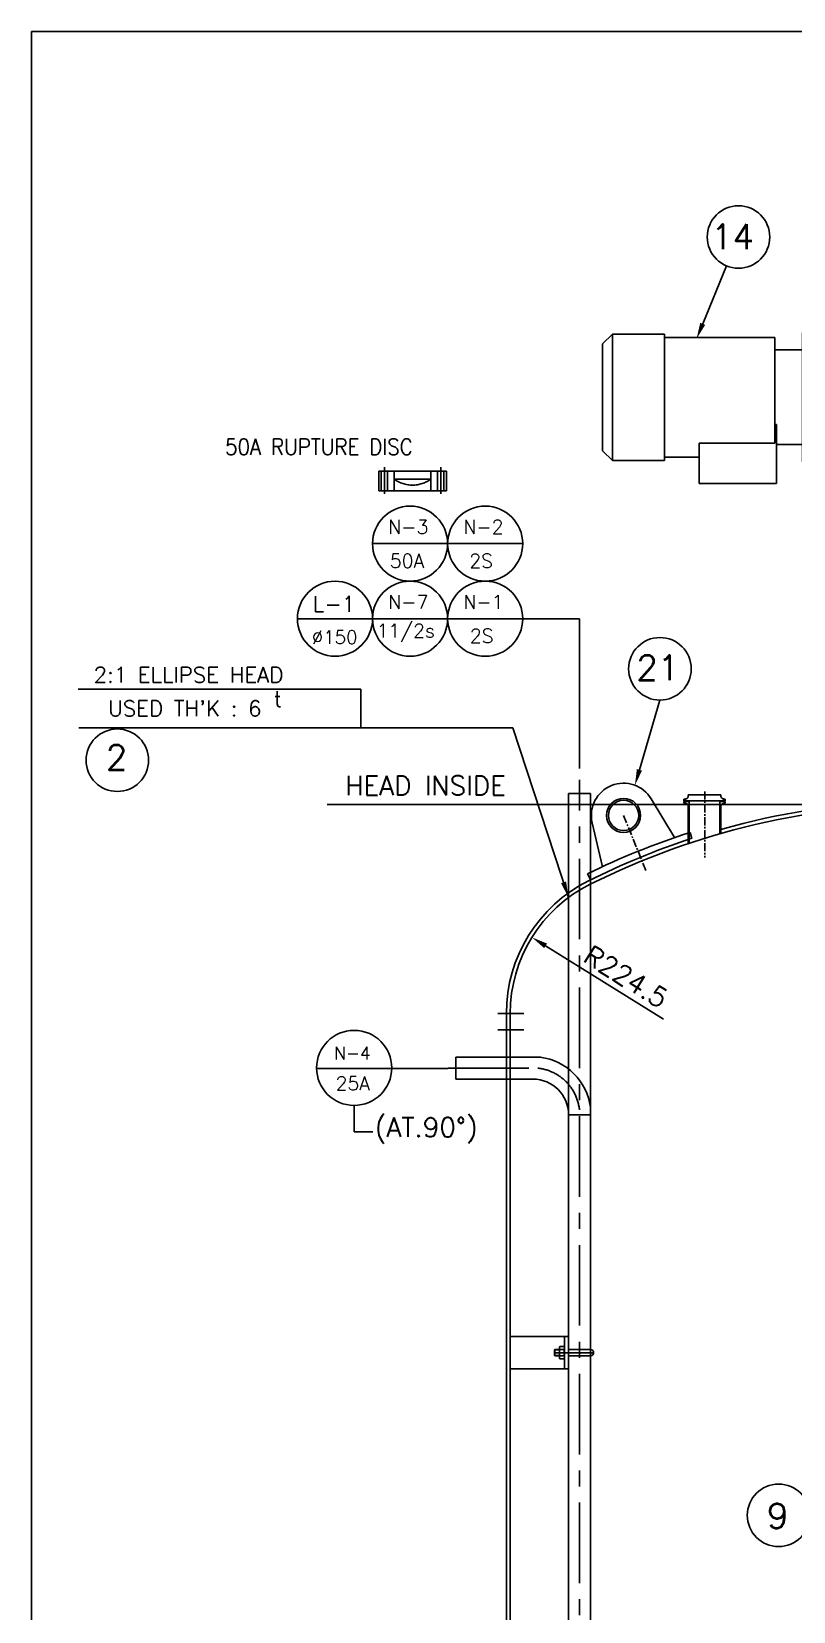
# Model space of a CAD drawing. Extents: x -31592 to 52943, y -66971 to 88202.
# Drawn here: x 0 to 1182, y 3486 to 5940 of the extents above; entities that cross this region are included whole.
import ezdxf
from ezdxf.enums import TextEntityAlignment as Align

# ---------------------------------------------------------------- set-up
doc = ezdxf.new("R2010")
doc.units = 0
doc.header["$LTSCALE"] = 100
doc.header["$MEASUREMENT"] = 0
for name, pattern in [('CADRA_SOLID', [0]), ('CENTER', [2, 1.25, -0.25, 0.25, -0.25]), ('PHANTOM', [2.5, 1.25, -0.25, 0.25, -0.25, 0.25, -0.25])]:
    doc.linetypes.add(name, pattern=pattern)
doc.layers.get('0').update_dxf_attribs({"linetype": 'CONTINUOUS'})
for name, color, linetype in [('1', 1, 'CENTER'), ('29', 4, 'CADRA_SOLID'), ('4', 4, 'CONTINUOUS'), ('C1', 1, 'CENTER'), ('C3', 2, 'CONTINUOUS'), ('C5', 6, 'CONTINUOUS'), ('CENTER', 1, 'CENTER'), ('HL', 7, 'CONTINUOUS'), ('L1', 1, 'CENTER'), ('L3', 3, 'CONTINUOUS'), ('치수선', 4, 'CONTINUOUS')]:
    doc.layers.add(name, color=color, linetype=linetype)
doc.styles.add('ROMANS', font='romans.shx')
doc.dimstyles.get("Standard").update_dxf_attribs({"dimscale": 10, "dimtxt": 3, "dimasz": 2.5, "dimexe": 1, "dimexo": 1, "dimgap": 1, "dimtad": 1, "dimdec": 1, "dimzin": 0, "dimdsep": 46, "dimtxsty": 'ROMANS', "dimcen": 1, "dimclrd": 256, "dimclre": 256, "dimclrt": 256, "dimadec": 0, "dimazin": 0, "dimtfac": 1, "dimtdec": 1, "dimtmove": 0, "dimatfit": 3, "dimfxl": 1, "dimtolj": 1, "dimtzin": 0, "dimlwd": -1, "dimlwe": -1, "dimarcsym": 0})

# ---------------------------------------------------------------- blocks, each defined once
blk = doc.blocks.new('A$C0F350803')
at = {"color": 7, "linetype": 'Continuous'}
for p, q in [((70, 224), (125, 224)), ((70, 224), (70, 220.5)), ((98.7, 228), (97.5, 226)), ((152.5, 226), (97.5, 226)), ((97.5, 226), (97.5, 224)), ((98.7, 228), (151.3, 228)), ((125, 224), (180, 224)), ((152.5, 226), (151.3, 228)), ((152.5, 224), (152.5, 226)), ((180, 220.5), (180, 224)), ((304, 211), (304, 234)), ((314, 234), (304, 234)), ((314, 234), (314, 34)), ((322, 234), (314, 234)), ((322, 234), (322, 34)), ((364.8, 227.1), (364.8, 62.8)), ((536, 227.1), (364.8, 227.1)), ((536, 232), (536, 36)), ((616.9, 232), (536, 232)), ((616.9, 232), (616.9, 36)), ((632, 216.9), (616.9, 232)), ((35, 208), (38.5, 208)), ((35, 134), (35, 208)), ((38.5, 208), (48.5, 208)), ((38.5, 134), (38.5, 208)), ((43.4, 208), (43.2, 208)), ((43.6, 208), (43.4, 208)), ((43.8, 208), (43.6, 208)), ((44, 208.1), (43.8, 208)), ((44.2, 208.1), (44, 208.1)), ((44.4, 208.2), (44.2, 208.1)), ((44.6, 208.2), (44.4, 208.2)), ((44.8, 208.3), (44.6, 208.2)), ((45, 208.4), (44.8, 208.3)), ((45.2, 208.4), (45, 208.4)), ((45.4, 208.5), (45.2, 208.4)), ((45.6, 208.6), (45.4, 208.5)), ((45.8, 208.8), (45.6, 208.6)), ((46, 208.9), (45.8, 208.8)), ((46.2, 209), (46, 208.9)), ((46.4, 209.2), (46.2, 209)), ((46.6, 209.3), (46.4, 209.2)), ((46.7, 209.5), (46.6, 209.3)), ((46.9, 209.7), (46.7, 209.5)), ((47, 209.8), (46.9, 209.7)), ((47.2, 210), (47, 209.8)), ((47.3, 210.2), (47.2, 210)), ((47.4, 210.4), (47.3, 210.2)), ((47.5, 210.6), (47.4, 210.4)), ((47.7, 210.8), (47.5, 210.6)), ((47.8, 211.2), (47.7, 211)), ((47.7, 211), (47.7, 210.8)), ((47.9, 211.4), (47.8, 211.2)), ((48, 211.6), (47.9, 211.4)), ((48.1, 212), (48, 211.8)), ((48, 211.8), (48, 211.6)), ((48.2, 212.6), (48.1, 212.4)), ((48.1, 212.4), (48.1, 212.2)), ((48.1, 212.2), (48.1, 212)), ((48.4, 220.5), (48.2, 212.8)), ((48.2, 212.8), (48.2, 212.6)), ((48.4, 220.5), (70.2, 220.5)), ((290, 208), (48.5, 208)), ((48.5, 208), (48.5, 134)), ((68.1, 208), (68, 208)), ((68.2, 208), (68.1, 208)), ((68.3, 208), (68.2, 208)), ((68.4, 208.1), (68.3, 208.1)), ((68.3, 208.1), (68.3, 208)), ((68.5, 208.2), (68.4, 208.1)), ((68.6, 208.2), (68.5, 208.2)), ((68.7, 208.3), (68.6, 208.2)), ((68.8, 208.4), (68.7, 208.3)), ((68.9, 208.4), (68.8, 208.4)), ((69, 208.6), (68.9, 208.5)), ((68.9, 208.5), (68.9, 208.4)), ((69.1, 208.8), (69, 208.6)), ((69.2, 208.9), (69.1, 208.8)), ((69.3, 209), (69.2, 208.9)), ((69.4, 209.3), (69.3, 209.2)), ((69.3, 209.2), (69.3, 209)), ((69.5, 209.5), (69.4, 209.3)), ((69.6, 209.8), (69.5, 209.7)), ((69.5, 209.7), (69.5, 209.5)), ((69.7, 210), (69.6, 209.8)), ((69.8, 210.4), (69.7, 210.2)), ((69.7, 210.2), (69.7, 210)), ((69.9, 210.8), (69.8, 210.6)), ((69.8, 210.6), (69.8, 210.4)), ((70, 211.4), (69.9, 211.2)), ((69.9, 211.2), (69.9, 211)), ((69.9, 211), (69.9, 210.8)), ((70.1, 212.4), (70, 212.2)), ((70, 212.2), (70, 212)), ((70, 212), (70, 211.8)), ((70, 211.8), (70, 211.6)), ((70, 211.6), (70, 211.4)), ((70.2, 220.5), (70.1, 212.8)), ((70.1, 212.8), (70.1, 212.6)), ((70.1, 212.6), (70.1, 212.4)), ((70.2, 220.5), (179.8, 220.5)), ((179.8, 220.5), (201.6, 220.5)), ((179.8, 220.5), (179.9, 212.8)), ((179.9, 212.8), (179.9, 212.6)), ((179.9, 212.6), (179.9, 212.4)), ((179.9, 212.4), (180, 212.2)), ((180, 212.2), (180, 212)), ((180, 212), (180, 211.8)), ((180, 211.8), (180, 211.6)), ((180, 211.6), (180, 211.4)), ((180, 211.4), (180.1, 211.2)), ((180.1, 211.2), (180.1, 211)), ((180.1, 211), (180.1, 210.8)), ((180.1, 210.8), (180.2, 210.6)), ((180.2, 210.6), (180.2, 210.4)), ((180.2, 210.4), (180.3, 210.2)), ((180.3, 210.2), (180.3, 210)), ((180.3, 210), (180.4, 209.8)), ((180.4, 209.8), (180.5, 209.7)), ((180.5, 209.7), (180.5, 209.5)), ((180.5, 209.5), (180.6, 209.3)), ((180.6, 209.3), (180.7, 209.2)), ((180.7, 209.2), (180.7, 209)), ((180.7, 209), (180.8, 208.9)), ((180.8, 208.9), (180.9, 208.8)), ((180.9, 208.8), (181, 208.6)), ((181, 208.6), (181.1, 208.5)), ((181.1, 208.5), (181.1, 208.4)), ((181.1, 208.4), (181.2, 208.4)), ((181.2, 208.4), (181.3, 208.3)), ((181.3, 208.3), (181.4, 208.2)), ((181.4, 208.2), (181.5, 208.2)), ((181.5, 208.2), (181.6, 208.1)), ((181.6, 208.1), (181.7, 208.1)), ((181.7, 208.1), (181.7, 208)), ((181.7, 208), (181.8, 208)), ((181.8, 208), (181.9, 208)), ((181.9, 208), (182, 208)), ((201.6, 220.5), (201.8, 212.8)), ((201.8, 212.6), (201.8, 212.8)), ((201.9, 212.4), (201.8, 212.6)), ((201.9, 212.2), (201.9, 212.4)), ((201.9, 212), (201.9, 212.2)), ((202, 211.8), (201.9, 212)), ((202, 211.6), (202, 211.8)), ((202.1, 211.4), (202, 211.6)), ((202.2, 211.2), (202.1, 211.4)), ((202.3, 211), (202.2, 211.2)), ((202.3, 210.8), (202.3, 211)), ((202.5, 210.6), (202.3, 210.8)), ((202.6, 210.4), (202.5, 210.6)), ((202.7, 210.2), (202.6, 210.4)), ((202.8, 210), (202.7, 210.2)), ((203, 209.8), (202.8, 210)), ((203.1, 209.7), (203, 209.8)), ((203.3, 209.5), (203.1, 209.7)), ((203.4, 209.3), (203.3, 209.5)), ((203.6, 209.2), (203.4, 209.3)), ((203.8, 209), (203.6, 209.2)), ((204, 208.9), (203.8, 209)), ((204.2, 208.8), (204, 208.9)), ((204.4, 208.6), (204.2, 208.8)), ((204.6, 208.5), (204.4, 208.6)), ((204.8, 208.4), (204.6, 208.5)), ((205, 208.4), (204.8, 208.4)), ((205.2, 208.3), (205, 208.4)), ((205.4, 208.2), (205.2, 208.3)), ((205.6, 208.2), (205.4, 208.2)), ((205.8, 208.1), (205.6, 208.2)), ((206, 208.1), (205.8, 208.1)), ((206.2, 208), (206, 208.1)), ((206.4, 208), (206.2, 208)), ((206.6, 208), (206.4, 208)), ((206.8, 208), (206.6, 208)), ((265, 211), (265, 208)), ((295, 211), (265, 211)), ((290, 208), (290, 134)), ((295, 201), (290, 201)), ((295, 201), (295, 211)), ((295, 211), (304, 211)), ((295, 134), (295, 201)), ((304, 201), (295, 201)), ((304, 211), (304, 201)), ((304, 201), (304, 186.7)), ((364.8, 207.5), (322, 207.5)), ((632, 216.9), (632, 51.1)), ((304, 81.3), (304, 186.7)), ((35, 134), (38.5, 134)), ((35, 60), (35, 134)), ((38.5, 134), (48.5, 134)), ((38.5, 60), (38.5, 134)), ((290, 134), (48.5, 134)), ((48.5, 134), (48.5, 60)), ((295, 134), (290, 134)), ((290, 134), (290, 60)), ((295, 67), (295, 134)), ((304, 81.3), (304, 67)), ((362, 91.5), (364.8, 91.5)), ((362, 0), (362, 91.5)), ((35, 60), (38.5, 60)), ((48.5, 60), (38.5, 60)), ((43.2, 60), (43.4, 60)), ((43.4, 60), (43.6, 60)), ((43.6, 60), (43.8, 60)), ((43.8, 60), (44, 59.9)), ((44, 59.9), (44.2, 59.9)), ((44.2, 59.9), (44.4, 59.8)), ((44.4, 59.8), (44.6, 59.8)), ((44.6, 59.8), (44.8, 59.7)), ((44.8, 59.7), (45, 59.6)), ((45, 59.6), (45.2, 59.6)), ((45.2, 59.6), (45.4, 59.5)), ((45.4, 59.5), (45.6, 59.4)), ((45.6, 59.4), (45.8, 59.2)), ((45.8, 59.2), (46, 59.1)), ((46, 59.1), (46.2, 59)), ((46.2, 59), (46.4, 58.8)), ((46.4, 58.8), (46.6, 58.7)), ((46.6, 58.7), (46.7, 58.5)), ((46.7, 58.5), (46.9, 58.3)), ((46.9, 58.3), (47, 58.2)), ((47, 58.2), (47.2, 58)), ((47.2, 58), (47.3, 57.8)), ((47.3, 57.8), (47.4, 57.6)), ((47.4, 57.6), (47.5, 57.4)), ((47.5, 57.4), (47.7, 57.2)), ((47.7, 57.2), (47.7, 57)), ((47.7, 57), (47.8, 56.8)), ((47.8, 56.8), (47.9, 56.6)), ((47.9, 56.6), (48, 56.4)), ((48, 56.4), (48, 56.2)), ((48, 56.2), (48.1, 56)), ((48.1, 56), (48.1, 55.8)), ((48.1, 55.8), (48.1, 55.6)), ((48.1, 55.6), (48.2, 55.4)), ((48.2, 55.4), (48.2, 55.2)), ((48.4, 47.5), (48.2, 55.2)), ((290, 60), (48.5, 60)), ((68.1, 60), (68, 60)), ((68.2, 60), (68.1, 60)), ((68.3, 60), (68.2, 60)), ((68.3, 59.9), (68.3, 60)), ((68.4, 59.9), (68.3, 59.9)), ((68.5, 59.8), (68.4, 59.9)), ((68.6, 59.8), (68.5, 59.8)), ((68.7, 59.7), (68.6, 59.8)), ((68.8, 59.6), (68.7, 59.7)), ((68.9, 59.6), (68.8, 59.6)), ((68.9, 59.5), (68.9, 59.6)), ((69, 59.4), (68.9, 59.5)), ((69.1, 59.2), (69, 59.4)), ((69.2, 59.1), (69.1, 59.2)), ((69.3, 59), (69.2, 59.1)), ((69.3, 58.8), (69.3, 59)), ((69.4, 58.7), (69.3, 58.8)), ((69.5, 58.5), (69.4, 58.7)), ((69.5, 58.3), (69.5, 58.5)), ((69.6, 58.2), (69.5, 58.3)), ((69.7, 58), (69.6, 58.2)), ((69.7, 57.8), (69.7, 58)), ((69.8, 57.6), (69.7, 57.8)), ((69.8, 57.4), (69.8, 57.6)), ((69.9, 57.2), (69.8, 57.4)), ((69.9, 57), (69.9, 57.2)), ((69.9, 56.8), (69.9, 57)), ((70, 56.6), (69.9, 56.8)), ((70, 56.4), (70, 56.6)), ((70, 56.2), (70, 56.4)), ((70, 56), (70, 56.2)), ((70, 55.8), (70, 56)), ((70.1, 55.6), (70, 55.8)), ((70.1, 55.4), (70.1, 55.6)), ((70.1, 55.2), (70.1, 55.4)), ((70.2, 47.5), (70.1, 55.2)), ((179.8, 47.5), (179.9, 55.2)), ((179.9, 55.6), (180, 55.8)), ((179.9, 55.4), (179.9, 55.6)), ((179.9, 55.2), (179.9, 55.4)), ((180, 56.6), (180.1, 56.8)), ((180, 56.4), (180, 56.6)), ((180, 56.2), (180, 56.4)), ((180, 56), (180, 56.2)), ((180, 55.8), (180, 56)), ((180.1, 57.2), (180.2, 57.4)), ((180.1, 57), (180.1, 57.2)), ((180.1, 56.8), (180.1, 57)), ((180.2, 57.6), (180.3, 57.8)), ((180.2, 57.4), (180.2, 57.6)), ((180.3, 58), (180.4, 58.2)), ((180.3, 57.8), (180.3, 58)), ((180.4, 58.2), (180.5, 58.3)), ((180.5, 58.5), (180.6, 58.7)), ((180.5, 58.3), (180.5, 58.5)), ((180.6, 58.7), (180.7, 58.8)), ((180.7, 59), (180.8, 59.1)), ((180.7, 58.8), (180.7, 59)), ((180.8, 59.1), (180.9, 59.2)), ((180.9, 59.2), (181, 59.4)), ((181, 59.4), (181.1, 59.5)), ((181.1, 59.5), (181.1, 59.6)), ((181.1, 59.6), (181.2, 59.6)), ((181.2, 59.6), (181.3, 59.7)), ((181.3, 59.7), (181.4, 59.8)), ((181.4, 59.8), (181.5, 59.8)), ((181.5, 59.8), (181.6, 59.9)), ((181.6, 59.9), (181.7, 59.9)), ((181.7, 59.9), (181.7, 60)), ((181.7, 60), (181.8, 60)), ((181.8, 60), (181.9, 60)), ((181.9, 60), (182, 60)), ((201.6, 47.5), (201.8, 55.2)), ((201.8, 55.4), (201.9, 55.6)), ((201.8, 55.2), (201.8, 55.4)), ((201.9, 56), (202, 56.2)), ((201.9, 55.8), (201.9, 56)), ((201.9, 55.6), (201.9, 55.8)), ((202, 56.4), (202.1, 56.6)), ((202, 56.2), (202, 56.4)), ((202.1, 56.6), (202.2, 56.8)), ((202.2, 56.8), (202.3, 57)), ((202.3, 57.2), (202.5, 57.4)), ((202.3, 57), (202.3, 57.2)), ((202.5, 57.4), (202.6, 57.6)), ((202.6, 57.6), (202.7, 57.8)), ((202.7, 57.8), (202.8, 58)), ((202.8, 58), (203, 58.2)), ((203, 58.2), (203.1, 58.3)), ((203.1, 58.3), (203.3, 58.5)), ((203.3, 58.5), (203.4, 58.7)), ((203.4, 58.7), (203.6, 58.8)), ((203.6, 58.8), (203.8, 59)), ((203.8, 59), (204, 59.1)), ((204, 59.1), (204.2, 59.2)), ((204.2, 59.2), (204.4, 59.4)), ((204.4, 59.4), (204.6, 59.5)), ((204.6, 59.5), (204.8, 59.6)), ((204.8, 59.6), (205, 59.6)), ((205, 59.6), (205.2, 59.7)), ((205.2, 59.7), (205.4, 59.8)), ((205.4, 59.8), (205.6, 59.8)), ((205.6, 59.8), (205.8, 59.9)), ((205.8, 59.9), (206, 59.9)), ((206, 59.9), (206.2, 60)), ((206.2, 60), (206.4, 60)), ((206.4, 60), (206.6, 60)), ((206.6, 60), (206.8, 60)), ((265, 60), (265, 57)), ((295, 57), (265, 57)), ((295, 67), (290, 67)), ((295, 57), (295, 67)), ((295, 67), (304, 67)), ((304, 57), (295, 57)), ((304, 67), (304, 57)), ((304, 34), (304, 57)), ((322, 60.5), (362, 60.5)), ((364.8, 62.8), (482, 62.8)), ((482, 62.8), (482, 0)), ((616.9, 36), (632, 51.1)), ((43.5, 22.5), (48.9, 42.5)), ((48.4, 47.5), (70.2, 47.5)), ((70.9, 42.5), (48.9, 42.5)), ((49, 42.5), (49, 47.5)), ((70.2, 47.5), (179.8, 47.5)), ((70.9, 42.5), (70.9, 47.5)), ((76.2, 22.5), (70.9, 42.5)), ((179.1, 42.5), (70.9, 42.5)), ((173.8, 22.5), (179.1, 42.5)), ((179.1, 42.5), (179.1, 47.5)), ((201.1, 42.5), (179.1, 42.5)), ((179.8, 47.5), (201.6, 47.5)), ((201, 42.5), (201, 47.5)), ((206.5, 22.5), (201.1, 42.5)), ((304, 34), (314, 34)), ((314, 34), (322, 34)), ((482, 40.9), (536, 40.9)), ((536, 36), (616.9, 36)), ((250, 22.5), (0, 22.5)), ((0, 7.5), (0, 22.5)), ((250, 7.5), (0, 7.5)), ((35, 3.5), (35, 7.5)), ((215, 3.5), (35, 3.5)), ((215, 3.5), (215, 7.5)), ((250, 7.5), (250, 22.5)), ((482, 0), (362, 0))]:
    blk.add_line(p, q, dxfattribs=at)
at = {"color": 3, "linetype": 'Continuous'}
blk.add_line((125, 55.5), (125, 71), dxfattribs=at)

msp = doc.modelspace()

# ---------------------------------------------------------------- linework, layer by layer
at = {"color": 4, "lineweight": -2}
for p, q in [((747.13, 4858.49), (572.49, 4858.49)), ((1395.98, 4739.89), (458.58, 4739.89))]:
    msp.add_line(p, q, dxfattribs=at)
at = {"lineweight": -2}
for p, q in [((833.35, 4259.35), (833.35, 4756.55)), ((867.35, 4269.63), (867.35, 4756.55)), ((1012.53, 4747.93), (1016.9, 4749.1)), ((1012.53, 4745.43), (1012.53, 4747.93)), ((1012.53, 4744.43), (1012.53, 4741.93)), ((1012.53, 4741.93), (1016.9, 4740.76)), ((1019.13, 4754.43), (1069.93, 4754.43)), ((1019.13, 4752), (1019.13, 4754.43)), ((1019.13, 4678.93), (1019.13, 4737.86)), ((1069.93, 4752), (1069.93, 4754.43)), ((1069.93, 4694.69), (1069.93, 4737.86)), ((1076.53, 4747.93), (1072.15, 4749.1)), ((1076.53, 4741.93), (1072.15, 4740.76)), ((1076.53, 4745.43), (1076.53, 4747.93)), ((1076.53, 4744.43), (1076.53, 4741.93)), ((1019.13, 4722.43), (1020.63, 4722.43)), ((1068.43, 4722.43), (1069.93, 4722.43)), ((658.4, 4347.17), (658.4, 4313.22)), ((833.35, 4257.75), (867.35, 4257.75)), ((833.35, 3913.3), (742.82, 3913.3)), ((827.35, 3863.3), (827.35, 3913.3)), ((833.35, 3863.3), (742.82, 3863.3))]:
    msp.add_line(p, q, dxfattribs=at)
at = {"color": 7, "lineweight": -2}
for p, q in [((961.66, 4748.33), (997.67, 4688.16)), ((870.06, 4711.32), (885.96, 4643.03)), ((1024.95, 4686.72), (1021.89, 4696.24)), ((867.33, 4623.04), (862.92, 4632.01)), ((736.82, 4414.93), (736.82, 1316.86)), ((742.82, 4414.93), (742.82, 1316.86))]:
    msp.add_line(p, q, dxfattribs=at)
at = {"color": 2, "lineweight": -2}
for p, q in [((764.15, 4414.89), (723.6, 4414.89)), ((764.15, 4389.89), (723.6, 4389.89))]:
    msp.add_line(p, q, dxfattribs=at)
at = {"linetype": 'Continuous', "lineweight": -2}
for p, q in [((812.15, 3893.3), (811.65, 3892.8)), ((819.35, 3892.8), (811.65, 3892.8)), ((811.65, 3892.8), (811.65, 3883.8)), ((819.35, 3883.8), (811.65, 3883.8)), ((811.65, 3883.8), (812.15, 3883.3)), ((812.15, 3893.3), (812.15, 3883.3)), ((819.35, 3893.3), (812.15, 3893.3)), ((812.15, 3883.3), (819.35, 3883.3)), ((819.35, 3895.66), (819.35, 3880.94)), ((820.11, 3898.12), (826.59, 3898.12)), ((820.11, 3893.21), (826.59, 3893.21)), ((820.11, 3883.39), (826.59, 3883.39)), ((826.59, 3878.49), (820.11, 3878.49)), ((826.65, 3893.3), (826.65, 3883.3)), ((827.51, 3893.3), (826.65, 3892.8)), ((826.65, 3892.8), (827.35, 3892.8)), ((827.51, 3883.3), (826.65, 3883.8)), ((826.65, 3883.8), (827.35, 3883.8)), ((827.35, 3895.66), (827.35, 3880.94)), ((833.35, 3893.3), (867.35, 3893.3)), ((867.35, 3883.3), (833.35, 3883.3))]:
    msp.add_line(p, q, dxfattribs=at)
at = {"color": 7, "lineweight": -2}
for radius in [26.5, 23.5]:
    msp.add_circle((918.76, 4722.66), radius, dxfattribs=at)
for centre, radius, start, end in [((918.76, 4722.66), 50, 30.8958, 193.1042), ((1392.82, 3564.04), 1175.85, 89.97769, 116.5676), ((1392.82, 3564.04), 1181.85, 78.39652, 105.85531), ((1381.73, 3576.75), 1175.9, 107.81914, 116.18086), ((1392.82, 3564.04), 1181.85, 108.14223, 116.5676), ((967.33, 4414.93), 230.51, 116.5676, 180), ((967.33, 4414.93), 224.51, 116.5676, 180)]:
    msp.add_arc(centre, radius, start, end, dxfattribs=at)
at = {"lineweight": -2}
for centre, start, end in [((1016.13, 4752), 285, 0), ((1016.13, 4737.86), 0, 75), ((1072.93, 4752), 180, 255), ((1072.93, 4737.86), 105, 180)]:
    msp.add_arc(centre, 3, start, end, dxfattribs=at)
at = {"linetype": 'Continuous', "lineweight": -2}
for centre, radius, start, end in [((823.69, 3895.66), 4.34, 145.61575, 214.38425), ((835.59, 3888.3), 16.24, 162.41205, 197.58795), ((823.69, 3880.94), 4.34, 145.61575, 214.38425), ((823, 3895.66), 4.34, 325.61575, 34.38425), ((811.11, 3888.3), 16.24, 342.41205, 17.58795), ((823, 3880.94), 4.34, 325.61575, 34.38425), ((867.35, 3888.3), 5, 270, 90)]:
    msp.add_arc(centre, radius, start, end, dxfattribs=at)
at = {"layer": '1', "color": 1, "linetype": 'CENTER', "lineweight": -2, "ltscale": 0.1}
for p, q in [((1044.78, 4759.72), (1044.78, 4657.34)), ((918.76, 4722.66), (953.45, 4636.8))]:
    msp.add_line(p, q, dxfattribs=at)
at = {"layer": '29', "lineweight": -2}
for p, q in [((1041.59, 5486.1), (1078.67, 5576.08)), ((980.99, 4406.46), (797.8, 4520.12))]:
    msp.add_line(p, q, dxfattribs=at)
at = {"layer": '29', "color": 7, "lineweight": -2}
msp.add_line((867.35, 4756.55), (833.35, 4756.55), dxfattribs=at)
at = {"layer": '29', "lineweight": -2}
for points in [[(1045.44, 5484.51), (1032.07, 5462.98), (1037.74, 5487.68)], [(800, 4523.66), (795.6, 4516.58), (776.56, 4533.3)]]:
    msp.add_solid(points, dxfattribs=at)
at = {"layer": '4', "lineweight": -2}
for p, q in [((0, 5940.03), (8481.17, 5940.03)), ((0, 5940.03), (0, 0)), ((0, 5940.03), (8481.17, 5940.03)), ((0, 5940.03), (0, 0)), ((529.18, 5144.75), (645.73, 5144.75)), ((645.73, 5144.75), (762.28, 5144.75)), ((412.63, 5028.2), (529.18, 5028.2)), ((529.18, 5028.2), (645.73, 5028.2)), ((645.73, 5028.2), (762.28, 5028.2)), ((850.35, 5028.2), (762.28, 5028.2)), ((850.35, 4795.72), (850.35, 5028.2)), ((510.78, 4918.64), (72.48, 4918.64)), ((510.78, 4918.64), (510.78, 4858.49)), ((572.49, 4858.49), (73.2, 4858.49)), ((442.33, 4329.86), (558.87, 4329.86)), ((558.87, 4329.86), (645.77, 4329.86))]:
    msp.add_line(p, q, dxfattribs=at)
at = {"layer": '4', "color": 7, "lineweight": -2}
for p, q in [((658.4, 4347.17), (790.42, 4347.17)), ((658.4, 4313.22), (777.91, 4313.22)), ((867.35, 1330.11), (867.35, 4269.63)), ((833.35, 1330.63), (833.35, 4259.35))]:
    msp.add_line(p, q, dxfattribs=at)
at = {"layer": '4', "color": 1, "linetype": 'CENTER', "lineweight": -2}
msp.add_line((646.77, 4330.19), (785.57, 4330.19), dxfattribs=at)
at = {"layer": '4', "linetype": 'Continuous', "lineweight": -2}
for p, q in [((500.6, 4272.32), (500.6, 4231.51)), ((500.6, 4231.51), (529.75, 4231.51))]:
    msp.add_line(p, q, dxfattribs=at)
at = {"layer": '4', "lineweight": -2}
for centre, radius in [((1097.17, 5620.98), 48.56), ((587.46, 5144.75), 58.28), ((704.01, 5144.75), 58.28), ((470.91, 5028.2), 58.28), ((587.46, 5028.2), 58.28), ((704.01, 5028.2), 58.28), ((975.23, 4950.39), 48.56), ((133.02, 4808.42), 48.56), ((500.6, 4330.6), 58.28), ((1159.37, 3635.7), 48.56)]:
    msp.add_circle(centre, radius, dxfattribs=at)
at = {"layer": '4', "color": 7, "lineweight": -2}
for radius, start, end in [(90.23, 7.39822, 82.60178), (55.46, 360, 90)]:
    msp.add_arc((777.91, 4257.75), radius, start, end, dxfattribs=at)
at = {"layer": '4', "color": 1, "linetype": 'CENTER', "lineweight": -2}
msp.add_arc((777.91, 4257.75), 72.84, 6.03922, 83.96078, dxfattribs=at)
at = {"layer": 'C1', "lineweight": -2}
for p, q in [((547.47, 5263.59), (547.47, 5221.92)), ((634.97, 5263.59), (634.97, 5221.92))]:
    msp.add_line(p, q, dxfattribs=at)
at = {"layer": 'C3', "color": 4, "linetype": 'PHANTOM', "lineweight": -2}
for p, q in [((538.72, 5257.58), (562.65, 5257.58)), ((538.72, 5226.76), (538.72, 5257.58)), ((542.72, 5257.58), (542.72, 5226.76)), ((552.22, 5257.58), (552.22, 5226.76)), ((562.65, 5257.58), (643.72, 5257.58)), ((630.22, 5257.58), (630.22, 5226.76)), ((639.72, 5257.58), (639.72, 5226.76)), ((643.72, 5226.76), (643.72, 5257.58)), ((538.72, 5226.76), (562.65, 5226.76)), ((562.65, 5244.87), (619.8, 5244.87)), ((562.65, 5226.76), (643.72, 5226.76))]:
    msp.add_line(p, q, dxfattribs=at)
at = {"layer": 'C5', "color": 4, "linetype": 'PHANTOM', "lineweight": -2, "ltscale": 0.5}
for p, q in [((562.65, 5226.76), (562.65, 5257.58)), ((619.8, 5226.76), (619.8, 5257.58))]:
    msp.add_line(p, q, dxfattribs=at)
msp.add_arc((591.22, 5284.66), 48.99, 234.31729, 305.68271, dxfattribs=at)
at = {"layer": 'CENTER', "linetype": 'CENTER', "lineweight": -2}
msp.add_line((850.35, 1330.37), (850.35, 4777.94), dxfattribs=at)
at = {"layer": 'L1', "lineweight": -2}
msp.add_line((872.35, 3888.3), (810.63, 3888.3), dxfattribs=at)
at = {"layer": 'L3', "lineweight": -2}
for p, q in [((1012.53, 4745.43), (1014.03, 4745.43)), ((1012.53, 4744.43), (1014.03, 4744.43)), ((1016.03, 4745.43), (1073.03, 4745.43)), ((1016.03, 4744.43), (1020.63, 4744.43)), ((1020.63, 4679.43), (1020.63, 4744.43)), ((1068.43, 4694.26), (1068.43, 4744.43)), ((1068.43, 4744.43), (1073.03, 4744.43)), ((1075.03, 4745.43), (1076.53, 4745.43)), ((1075.03, 4744.43), (1076.53, 4744.43))]:
    msp.add_line(p, q, dxfattribs=at)
for centre, start, end in [((1015.03, 4745.43), 0, 180), ((1015.03, 4744.43), 180, 0), ((1074.03, 4745.43), 0, 180), ((1074.03, 4744.43), 180, 0)]:
    msp.add_arc(centre, 1, start, end, dxfattribs=at)
at = {"layer": '치수선', "linetype": 'Continuous', "lineweight": -2}
msp.add_lwpolyline([(943.41, 4793.44), (975.23, 4901.83)], dxfattribs=at)
msp.add_solid([(947.41, 4792.27), (936.37, 4769.46), (939.41, 4794.62)], dxfattribs=at)

# ---------------------------------------------------------------- block references
at = {"layer": 'CENTER', "lineweight": -2, "xscale": -1}
msp.add_blockref('A$C0F350803', (1518.28, 5238.07), dxfattribs=at)

# ---------------------------------------------------------------- texts
at = {"layer": '1', "color": 4, "lineweight": -2, "style": 'ROMANS'}
msp.add_text('HEAD INSIDE', height=30, dxfattribs=at).set_placement((486.67, 4754.04))
at = {"layer": '29', "lineweight": -2, "insert": (922.55, 4472.14), "char_height": 30, "attachment_point": 5, "rotation": 328.18189, "style": 'ROMANS'}
msp.add_mtext('\\A1;R224.5', dxfattribs=at)
at = {"layer": '4', "color": 7, "lineweight": -2, "style": 'ROMANS'}
for s, p in [('14', (1054.57, 5601.93)), ('21', (938.59, 4932.66)), ('2', (115.21, 4793.3)), ('9', (1141.27, 3615.39))]:
    msp.add_text(s, height=38.85, dxfattribs=at).set_placement(p)
at = {"layer": '4', "lineweight": -2, "style": 'ROMANS'}
for s, height, p in [('N-3', 21.368, (553.54, 5160.18)), ('N-2', 21.368, (670.09, 5160.18)), ('50A', 21.368, (556.01, 5107.44)), ('2S', 21.368, (679.35, 5107.44)), ('L-1', 24.281, (436.63, 5038.95)), ('N-7', 21.368, (553.54, 5043.63)), ('N-1', 21.368, (670.09, 5043.63)), ('%%C150', 20.639, (435.01, 4989.17)), ('11/2s', 21.368, (535.38, 4998.95)), ('2S', 21.368, (680.19, 4990.89)), ('2:1 ELLIPSE HEAD', 24.2813, (96.28, 4928.89)), ('t', 24.28, (375.94, 4891.26)), ('N-4', 19.425, (469.5, 4343.87)), ('25A', 21.368, (471.84, 4295.8)), ('(AT.90%%D)', 30, (532.6, 4223.32))]:
    msp.add_text(s, height=height, dxfattribs=at).set_placement(p)
msp.add_text("USED TH'K : 6", height=24.2813, dxfattribs=at).set_placement((237.87, 4876.67), align=Align.CENTER)
at = {"layer": 'HL', "color": 6, "lineweight": -2, "style": 'ROMANS', "width": 0.9}
msp.add_text('50A RUPTURE DISC', height=25, dxfattribs=at).set_placement((300.39, 5282.58))
at = {"layer": '치수선', "linetype": 'Continuous', "insert": (1020.14, 4950.59), "char_height": 30, "attachment_point": 1, "style": 'ROMANS'}
msp.add_mtext('\\A1;', dxfattribs=at)

# ---------------------------------------------------------------- leaders
at = {"layer": '치수선', "linetype": 'Continuous', "lineweight": -2}
msp.add_leader([(833.35, 4595.08), (747.13, 4858.49)], dimstyle='Standard', override={"dimgap": 1, "dimtad": 0}, dxfattribs=at)

doc.saveas('drawing.dxf')
